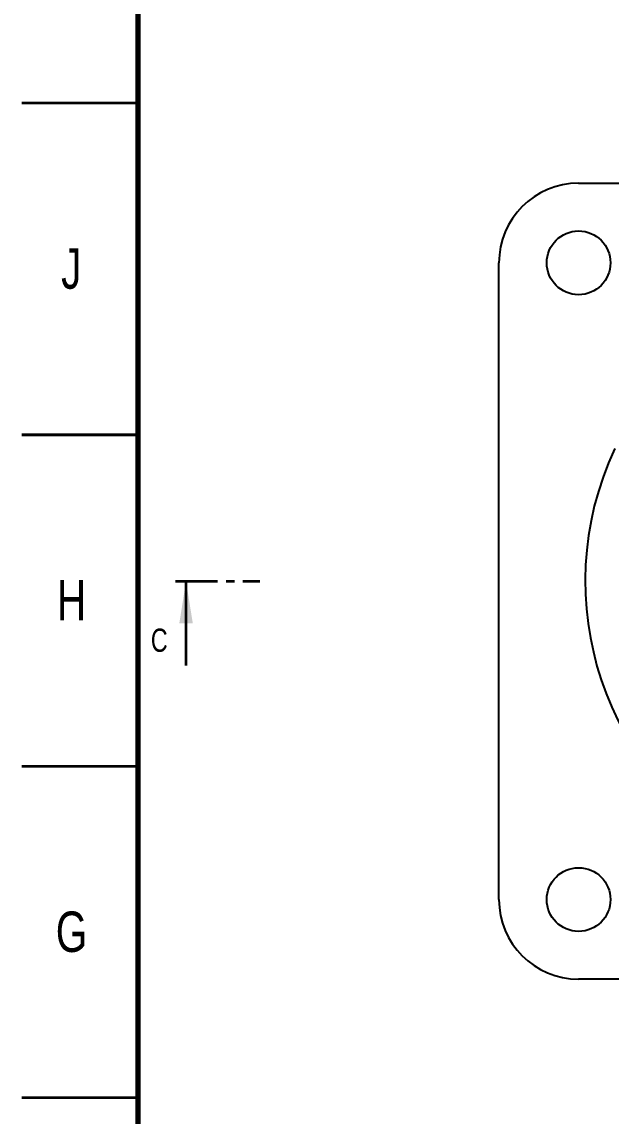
# Model space of a CAD drawing. Header units: millimetres. Extents: x -48 to 1187, y 2 to 839.
# Drawn here: x 2.5 to 91.3, y 317.8 to 482.7 of the extents above; entities that cross this region are included whole.
import ezdxf

# ---------------------------------------------------------------- set-up
doc = ezdxf.new("R2010")
doc.units = ezdxf.units.MM
doc.linetypes.add('CENTER', pattern=[10.16, 6.35, -1.27, 1.27, -1.27])
doc.styles.add('SLDTEXTSTYLE0', font='TXT', dxfattribs={"width": 0.75})

msp = doc.modelspace()

# ---------------------------------------------------------------- linework, layer by layer
at = {"color": 7, "linetype": 'Continuous', "lineweight": 70}
msp.add_line((20, 20), (20, 821), dxfattribs=at)
at = {"color": 7, "linetype": 'Continuous', "lineweight": 35}
for p, q in [((20, 470.5), (2.5, 470.5)), ((2.499, 420.5), (20.001, 420.5)), ((20, 420.5), (2.5, 420.5)), ((27.237021, 385.719204), (27.237021, 398.419204)), ((20, 370.5), (2.5, 370.5)), ((20, 320.5), (2.5, 320.5))]:
    msp.add_line(p, q, dxfattribs=at)
at = {"color": 7, "linetype": 'Continuous', "lineweight": 25}
for p, q in [((86.392389, 458.419203), (182.392389, 458.419203)), ((74.392389, 350.419203), (74.392389, 446.419203)), ((182.392389, 338.419203), (86.392389, 338.419203))]:
    msp.add_line(p, q, dxfattribs=at)
at = {"color": 7, "linetype": 'CENTER', "lineweight": 35}
msp.add_line((25.649521, 398.419204), (38.355871, 398.419204), dxfattribs=at)
at = {"color": 7, "linetype": 'Continuous', "lineweight": 25}
for centre in [(86.392389, 446.419203), (86.392389, 350.419203)]:
    msp.add_circle(centre, 4.8, dxfattribs=at)
for centre, radius, start, end in [((86.392389, 446.419203), 12, 90, 180), ((134.392389, 398.419203), 47, 154.83496823, 242.08993211), ((86.392389, 350.419203), 12, 180, 270)]:
    msp.add_arc(centre, radius, start, end, dxfattribs=at)
at = {"color": 7, "linetype": 'Continuous', "lineweight": 35}
msp.add_solid([(27.237021, 398.419204), (26.221021, 392.069204), (28.253021, 392.069204)], dxfattribs=at)

# ---------------------------------------------------------------- texts
at = {"color": 7, "linetype": 'Continuous', "lineweight": 0, "char_height": 6.096, "attachment_point": 2, "style": 'SLDTEXTSTYLE0'}
for s, insert in [('J', (9.944967, 448.61369)), ('H', (9.985183, 398.61369)), ('G', (9.98095, 348.61369))]:
    msp.add_mtext(s, dxfattribs=dict(at, insert=insert))
at = {"color": 7, "linetype": 'Continuous', "insert": (21.932135, 391.272641), "char_height": 3.5, "attachment_point": 1, "style": 'SLDTEXTSTYLE0'}
msp.add_mtext('C', dxfattribs=at)

doc.saveas('drawing.dxf')
